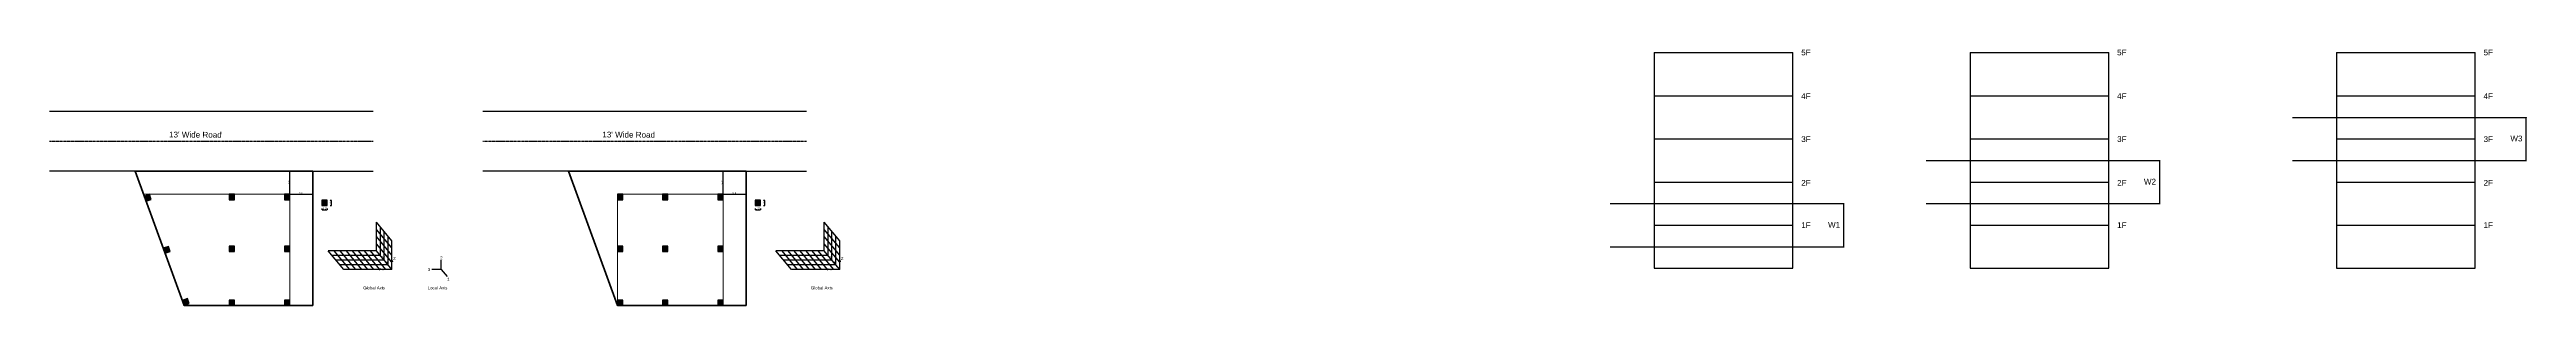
# Model space of a CAD drawing. Header units: inches. Extents: x 115570 to 265311, y 61168 to 314550.
# Drawn here: x 171036 to 177470, y 72385 to 73049 of the extents above; entities that cross this region are included whole.
import ezdxf

# ---------------------------------------------------------------- set-up
doc = ezdxf.new("R2010")
doc.units = ezdxf.units.IN
doc.header["$MEASUREMENT"] = 0
doc.linetypes.add('ACAD_ISO08W100', pattern=[36, 24, -3, 6, -3])
doc.layers.get('0').update_dxf_attribs({"lineweight": 25})
doc.layers.add('0 wall', color=7, linetype='Continuous', lineweight=40)
doc.layers.add('CL', color=4, linetype='ACAD_ISO08W100', transparency=0.5)
doc.layers.add('site plan line', color=5, linetype='Continuous', lineweight=35, transparency=0.45)
doc.styles.add('arial.', font='arial.ttf')
doc.styles.get("Standard").update_dxf_attribs({"font": 'arial.ttf'})
doc.dimstyles.new('boundary wall dimension line', dxfattribs={"dimscale": 0, "dimtxt": 4, "dimasz": 1, "dimexe": 0.5, "dimexo": 3, "dimgap": 1, "dimtad": 1, "dimdec": 0, "dimrnd": 0.25, "dimzin": 3, "dimdsep": 46, "dimlunit": 4, "dimtxsty": 'arial.', "dimblk": 'DOT', "dimcen": 3, "dimdle": 6, "dimclrd": 4, "dimclre": 256, "dimclrt": 7, "dimazin": 0, "dimtfac": 1, "dimtdec": 0, "dimtix": 1, "dimtmove": 2, "dimatfit": 3, "dimfxl": 3, "dimfxlon": 1, "dimtolj": 1, "dimtzin": 0, "dimlwd": -1, "dimlwe": -1, "dimarcsym": 0})

# ---------------------------------------------------------------- blocks, each defined once
blk = doc.blocks.new('_Dot')
at = {"color": 0, "linetype": 'ByBlock', "lineweight": -2}
blk.add_line((-0.5, 0), (-1, 0), dxfattribs=at)
at = {"color": 0, "linetype": 'ByBlock', "const_width": 0.5}
blk.add_lwpolyline([(-0.25, 0, 1), (0.25, 0, 1)], format="xyb", close=True, dxfattribs=at)
blk = doc.blocks.new('*D318')
at = {"transparency": 16777216}
for p, q in [((171659.9, 72733.2), (171660.4, 72733.2)), ((171659.9, 72673.2), (171660.4, 72673.2))]:
    blk.add_line(p, q, dxfattribs=at)
at = {"color": 4, "transparency": 16777216}
blk.add_line((171659.9, 72674.2), (171659.9, 72732.2), dxfattribs=at)
at = {"layer": 'Defpoints', "color": 0, "transparency": 16777216}
for p in [(171659.9, 72733.2), (171659.9, 72733.2), (171659.9, 72673.2)]:
    blk.add_point(p, dxfattribs=at)
at = {"color": 4, "transparency": 16777216}
for p, rotation in [((171659.9, 72733.2), 90), ((171659.9, 72673.2), 270)]:
    blk.add_blockref('_Dot', p, dxfattribs=dict(at, rotation=rotation))
at = {"color": 7, "transparency": 16777216, "insert": (171656.9, 72703.2), "char_height": 4, "attachment_point": 5, "rotation": 90, "style": 'arial.'}
blk.add_mtext('\\A1;5\'-0"', dxfattribs=at)
blk = doc.blocks.new('*D319')
at = {"transparency": 16777216}
for p, q in [((171659.9, 72673.2), (171659.9, 72672.7)), ((171719.9, 72673.2), (171719.9, 72673.7))]:
    blk.add_line(p, q, dxfattribs=at)
at = {"color": 4, "transparency": 16777216}
blk.add_line((171660.9, 72673.2), (171718.9, 72673.2), dxfattribs=at)
at = {"layer": 'Defpoints', "color": 0, "transparency": 16777216}
for p in [(171659.9, 72673.2), (171719.9, 72673.2), (171719.9, 72673.2)]:
    blk.add_point(p, dxfattribs=at)
at = {"color": 4, "transparency": 16777216, "rotation": 180}
blk.add_blockref('_Dot', (171659.9, 72673.2), dxfattribs=at)
at = {"color": 4, "transparency": 16777216}
blk.add_blockref('_Dot', (171719.9, 72673.2), dxfattribs=at)
at = {"color": 7, "transparency": 16777216, "insert": (171689.9, 72676.3), "char_height": 4, "attachment_point": 5, "style": 'arial.'}
blk.add_mtext('\\A1;5\'-0"', dxfattribs=at)
blk = doc.blocks.new('*D324')
at = {"transparency": 16777216}
for p, q in [((172785.6, 72733.2), (172786.1, 72733.2)), ((172785.6, 72673.2), (172786.1, 72673.2))]:
    blk.add_line(p, q, dxfattribs=at)
at = {"color": 4, "transparency": 16777216}
blk.add_line((172785.6, 72674.2), (172785.6, 72732.2), dxfattribs=at)
at = {"layer": 'Defpoints', "color": 0, "transparency": 16777216}
for p in [(172785.6, 72733.2), (172785.6, 72733.2), (172785.6, 72673.2)]:
    blk.add_point(p, dxfattribs=at)
at = {"color": 4, "transparency": 16777216}
for p, rotation in [((172785.6, 72733.2), 90), ((172785.6, 72673.2), 270)]:
    blk.add_blockref('_Dot', p, dxfattribs=dict(at, rotation=rotation))
at = {"color": 7, "transparency": 16777216, "insert": (172782.6, 72703.2), "char_height": 4, "attachment_point": 5, "rotation": 90, "style": 'arial.'}
blk.add_mtext('\\A1;5\'-0"', dxfattribs=at)
blk = doc.blocks.new('*D325')
at = {"transparency": 16777216}
for p, q in [((172785.6, 72673.2), (172785.6, 72672.7)), ((172845.6, 72673.2), (172845.6, 72673.7))]:
    blk.add_line(p, q, dxfattribs=at)
at = {"color": 4, "transparency": 16777216}
blk.add_line((172786.6, 72673.2), (172844.6, 72673.2), dxfattribs=at)
at = {"layer": 'Defpoints', "color": 0, "transparency": 16777216}
for p in [(172785.6, 72673.2), (172845.6, 72673.2), (172845.6, 72673.2)]:
    blk.add_point(p, dxfattribs=at)
at = {"color": 4, "transparency": 16777216, "rotation": 180}
blk.add_blockref('_Dot', (172785.6, 72673.2), dxfattribs=at)
at = {"color": 4, "transparency": 16777216}
blk.add_blockref('_Dot', (172845.6, 72673.2), dxfattribs=at)
at = {"color": 7, "transparency": 16777216, "insert": (172815.6, 72676.3), "char_height": 4, "attachment_point": 5, "style": 'arial.'}
blk.add_mtext('\\A1;5\'-0"', dxfattribs=at)

msp = doc.modelspace()

# ---------------------------------------------------------------- hatches: boundary and pattern name
at = {"layer": '0 wall', "transparency": 33554559}
h = msp.add_hatch(color=256, dxfattribs=at)
h.dxf.hatch_style = 1
h.paths.add_polyline_path([(171286.69, 72655.27), (171299.85, 72660.06), (171295.06, 72673.21), (171281.91, 72668.42)])
h = msp.add_hatch(color=256, dxfattribs=at)
h.dxf.hatch_style = 1
h.paths.add_polyline_path([(171515.91, 72673.21), (171501.91, 72673.21), (171501.91, 72659.21), (171515.91, 72659.21)])
h = msp.add_hatch(color=256, dxfattribs=at)
h.dxf.hatch_style = 1
h.paths.add_polyline_path([(171659.91, 72673.21), (171645.91, 72673.21), (171645.91, 72659.21), (171659.91, 72659.21)])
h = msp.add_hatch(color=256, dxfattribs=at)
h.dxf.hatch_style = 1
h.paths.add_polyline_path([(171757.07, 72658.04), (171743.07, 72658.04), (171743.07, 72644.04), (171757.07, 72644.04)])
h = msp.add_hatch(color=256, dxfattribs=at)
h.dxf.hatch_style = 1
h.paths.add_polyline_path([(172524.9, 72673.21), (172510.9, 72673.21), (172510.9, 72659.21), (172524.9, 72659.21)])
h = msp.add_hatch(color=256, dxfattribs=at)
h.dxf.hatch_style = 1
h.paths.add_polyline_path([(172641.62, 72673.21), (172627.62, 72673.21), (172627.62, 72659.21), (172641.62, 72659.21)])
h = msp.add_hatch(color=256, dxfattribs=at)
h.dxf.hatch_style = 1
h.paths.add_polyline_path([(172785.62, 72673.21), (172771.62, 72673.21), (172771.62, 72659.21), (172785.62, 72659.21)])
h = msp.add_hatch(color=256, dxfattribs=at)
h.dxf.hatch_style = 1
h.paths.add_polyline_path([(172882.78, 72658.04), (172868.78, 72658.04), (172868.78, 72644.04), (172882.78, 72644.04)])
h = msp.add_hatch(color=256, dxfattribs=at)
h.dxf.hatch_style = 1
h.paths.add_polyline_path([(171335.95, 72519.95), (171349.1, 72524.74), (171344.31, 72537.9), (171331.16, 72533.11)])
h = msp.add_hatch(color=256, dxfattribs=at)
h.dxf.hatch_style = 1
h.paths.add_polyline_path([(171515.91, 72538.32), (171501.91, 72538.32), (171501.91, 72524.32), (171515.91, 72524.32)])
h = msp.add_hatch(color=256, dxfattribs=at)
h.dxf.hatch_style = 1
h.paths.add_polyline_path([(171659.91, 72538.32), (171645.91, 72538.32), (171645.91, 72524.32), (171659.91, 72524.32)])
h = msp.add_hatch(color=256, dxfattribs=at)
h.dxf.hatch_style = 1
h.paths.add_polyline_path([(172524.9, 72538.32), (172510.9, 72538.32), (172510.9, 72524.32), (172524.9, 72524.32)])
h = msp.add_hatch(color=256, dxfattribs=at)
h.dxf.hatch_style = 1
h.paths.add_polyline_path([(172641.62, 72538.32), (172627.62, 72538.32), (172627.62, 72524.32), (172641.62, 72524.32)])
h = msp.add_hatch(color=256, dxfattribs=at)
h.dxf.hatch_style = 1
h.paths.add_polyline_path([(172785.62, 72538.32), (172771.62, 72538.32), (172771.62, 72524.32), (172785.62, 72524.32)])
h = msp.add_hatch(color=256, dxfattribs=at)
h.dxf.hatch_style = 1
h.paths.add_polyline_path([(171385.2, 72384.64), (171398.35, 72389.42), (171393.56, 72402.58), (171380.41, 72397.79)])
h = msp.add_hatch(color=256, dxfattribs=at)
h.dxf.hatch_style = 1
h.paths.add_polyline_path([(171515.91, 72398.64), (171501.91, 72398.64), (171501.91, 72384.64), (171515.91, 72384.64)])
h = msp.add_hatch(color=256, dxfattribs=at)
h.dxf.hatch_style = 1
h.paths.add_polyline_path([(171659.91, 72398.64), (171645.91, 72398.64), (171645.91, 72384.64), (171659.91, 72384.64)])
h = msp.add_hatch(color=256, dxfattribs=at)
h.dxf.hatch_style = 1
h.paths.add_polyline_path([(172524.9, 72398.64), (172510.9, 72398.64), (172510.9, 72384.64), (172524.9, 72384.64)])
h = msp.add_hatch(color=256, dxfattribs=at)
h.dxf.hatch_style = 1
h.paths.add_polyline_path([(172641.62, 72398.64), (172627.62, 72398.64), (172627.62, 72384.64), (172641.62, 72384.64)])
h = msp.add_hatch(color=256, dxfattribs=at)
h.dxf.hatch_style = 1
h.paths.add_polyline_path([(172785.62, 72398.64), (172771.62, 72398.64), (172771.62, 72384.64), (172785.62, 72384.64)])

# ---------------------------------------------------------------- linework, layer by layer
for p, q in [((175204.42, 73041.07), (175204.42, 72929.07)), ((175204.42, 73041.07), (175564.42, 73041.07)), ((175564.42, 72929.07), (175564.42, 73041.07)), ((176025.03, 73041.07), (176025.03, 72929.07)), ((176025.03, 73041.07), (176385.03, 73041.07)), ((176385.03, 72929.07), (176385.03, 73041.07)), ((176977.01, 73041.07), (176977.01, 72929.07)), ((176977.01, 73041.07), (177337.01, 73041.07)), ((177337.01, 72929.07), (177337.01, 73041.07)), ((175204.42, 72929.07), (175204.42, 72817.07)), ((175204.42, 72929.07), (175564.42, 72929.07)), ((175204.42, 72929.07), (175564.42, 72929.07)), ((175564.42, 72817.07), (175564.42, 72929.07)), ((176025.03, 72929.07), (176025.03, 72817.07)), ((176025.03, 72929.07), (176385.03, 72929.07)), ((176025.03, 72929.07), (176385.03, 72929.07)), ((176385.03, 72817.07), (176385.03, 72929.07)), ((176977.01, 72929.07), (176977.01, 72817.07)), ((176977.01, 72929.07), (177337.01, 72929.07)), ((176977.01, 72929.07), (177337.01, 72929.07)), ((177337.01, 72817.07), (177337.01, 72929.07)), ((171035.53, 72889.21), (171875.91, 72889.21)), ((172161.24, 72889.21), (173001.62, 72889.21)), ((177469.81, 72873.07), (177470.31, 72873.07)), ((175204.42, 72817.07), (175204.42, 72705.07)), ((175204.42, 72817.07), (175564.42, 72817.07)), ((175204.42, 72817.07), (175564.42, 72817.07)), ((175564.42, 72705.07), (175564.42, 72817.07)), ((176025.03, 72817.07), (176025.03, 72705.07)), ((176025.03, 72817.07), (176385.03, 72817.07)), ((176025.03, 72817.07), (176385.03, 72817.07)), ((176385.03, 72705.07), (176385.03, 72817.07)), ((176977.01, 72817.07), (176977.01, 72705.07)), ((176977.01, 72817.07), (177337.01, 72817.07)), ((176977.01, 72817.07), (177337.01, 72817.07)), ((177337.01, 72705.07), (177337.01, 72817.07)), ((171258.32, 72733.21), (171035.53, 72733.21)), ((171719.91, 72733.21), (171875.91, 72733.21)), ((172384.03, 72733.21), (172161.24, 72733.21)), ((172845.62, 72733.21), (173001.62, 72733.21)), ((176517.84, 72761.07), (176518.34, 72761.07)), ((177469.81, 72761.07), (177470.31, 72761.07)), ((175204.42, 72705.07), (175204.42, 72593.07)), ((175204.42, 72705.07), (175564.42, 72705.07)), ((175204.42, 72705.07), (175564.42, 72705.07)), ((175564.42, 72593.07), (175564.42, 72705.07)), ((175697.23, 72649.07), (175697.73, 72649.07)), ((176025.03, 72705.07), (176025.03, 72593.07)), ((176025.03, 72705.07), (176385.03, 72705.07)), ((176025.03, 72705.07), (176385.03, 72705.07)), ((176385.03, 72593.07), (176385.03, 72705.07)), ((176517.84, 72649.07), (176518.34, 72649.07)), ((176977.01, 72705.07), (176977.01, 72593.07)), ((176977.01, 72705.07), (177337.01, 72705.07)), ((176977.01, 72705.07), (177337.01, 72705.07)), ((177337.01, 72593.07), (177337.01, 72705.07)), ((175204.42, 72593.07), (175204.42, 72481.07)), ((175204.42, 72593.07), (175564.42, 72593.07)), ((175204.42, 72593.07), (175564.42, 72593.07)), ((175564.42, 72481.07), (175564.42, 72593.07)), ((176025.03, 72593.07), (176025.03, 72481.07)), ((176025.03, 72593.07), (176385.03, 72593.07)), ((176025.03, 72593.07), (176385.03, 72593.07)), ((176385.03, 72481.07), (176385.03, 72593.07)), ((176977.01, 72593.07), (176977.01, 72481.07)), ((176977.01, 72593.07), (177337.01, 72593.07)), ((176977.01, 72593.07), (177337.01, 72593.07)), ((177337.01, 72481.07), (177337.01, 72593.07)), ((175697.23, 72537.07), (175697.73, 72537.07)), ((175204.42, 72481.07), (175564.42, 72481.07)), ((176025.03, 72481.07), (176385.03, 72481.07)), ((176977.01, 72481.07), (177337.01, 72481.07))]:
    msp.add_line(p, q)
at = {"color": 3}
for p, q in [((176862.44, 72873.07), (177469.81, 72873.07)), ((176862.44, 72761.07), (177469.81, 72761.07)), ((171925.19, 72478.13), (171901.19, 72478.13)), ((172053.07, 72478.13), (172068.49, 72459.74)), ((173088.34, 72478.13), (173064.34, 72478.13))]:
    msp.add_line(p, q, dxfattribs=at)
at = {"color": 4}
for p, q in [((177469.81, 72762.07), (177469.81, 72872.07)), ((176517.84, 72650.07), (176517.84, 72760.07)), ((175697.23, 72538.07), (175697.23, 72648.07))]:
    msp.add_line(p, q, dxfattribs=at)
at = {"color": 2}
for p, q in [((175910.46, 72761.07), (176517.84, 72761.07)), ((175910.46, 72649.07), (176517.84, 72649.07)), ((172053.07, 72478.13), (172053.07, 72502.13))]:
    msp.add_line(p, q, dxfattribs=at)
at = {"color": 1}
for p, q in [((175089.86, 72649.07), (175697.23, 72649.07)), ((175089.86, 72537.07), (175697.23, 72537.07)), ((171925.19, 72478.13), (171909.76, 72496.51)), ((172053.07, 72478.13), (172029.07, 72478.13)), ((173088.34, 72478.13), (173072.91, 72496.51))]:
    msp.add_line(p, q, dxfattribs=at)
at = {"transparency": 33554483}
for p, q in [((171884.91, 72526.13), (171884.91, 72600.8)), ((171894.98, 72514.13), (171894.98, 72588.8)), ((173048.06, 72526.13), (173048.06, 72600.8)), ((173058.13, 72514.13), (173058.13, 72588.8)), ((171799.87, 72478.13), (171759.6, 72526.13)), ((171884.91, 72526.13), (171759.6, 72526.13)), ((171815.54, 72478.13), (171775.26, 72526.13)), ((171831.2, 72478.13), (171790.93, 72526.13)), ((171846.87, 72478.13), (171806.59, 72526.13)), ((171862.53, 72478.13), (171822.25, 72526.13)), ((171878.2, 72478.13), (171837.92, 72526.13)), ((171893.86, 72478.13), (171853.58, 72526.13)), ((171909.53, 72478.13), (171869.25, 72526.13)), ((171925.19, 72534.13), (171884.91, 72582.13)), ((171925.19, 72515.47), (171884.91, 72563.47)), ((171925.19, 72496.8), (171884.91, 72544.8)), ((171905.05, 72502.13), (171905.05, 72576.8)), ((171915.12, 72490.13), (171915.12, 72564.8)), ((173048.06, 72526.13), (172922.75, 72526.13)), ((172963.02, 72478.13), (172922.75, 72526.13)), ((172978.69, 72478.13), (172938.41, 72526.13)), ((172994.35, 72478.13), (172954.08, 72526.13)), ((173010.02, 72478.13), (172969.74, 72526.13)), ((173025.68, 72478.13), (172985.41, 72526.13)), ((173041.35, 72478.13), (173001.07, 72526.13)), ((173057.01, 72478.13), (173016.73, 72526.13)), ((173072.68, 72478.13), (173032.4, 72526.13)), ((173088.34, 72534.13), (173048.06, 72582.13)), ((173088.34, 72515.47), (173048.06, 72563.47)), ((173088.34, 72496.8), (173048.06, 72544.8)), ((173068.2, 72502.13), (173068.2, 72576.8)), ((173078.27, 72490.13), (173078.27, 72564.8)), ((171894.98, 72514.13), (171769.66, 72514.13)), ((171894.98, 72514.13), (171769.66, 72514.13)), ((171905.05, 72502.13), (171779.73, 72502.13)), ((171915.12, 72490.13), (171789.8, 72490.13)), ((173058.13, 72514.13), (172932.81, 72514.13)), ((173058.13, 72514.13), (172932.81, 72514.13)), ((173068.2, 72502.13), (172942.88, 72502.13)), ((173078.27, 72490.13), (172952.95, 72490.13))]:
    msp.add_line(p, q, dxfattribs=at)
at = {"transparency": 33554636}
for p, q in [((171925.19, 72552.8), (171884.91, 72600.8)), ((173088.34, 72552.8), (173048.06, 72600.8)), ((171909.76, 72496.51), (171884.91, 72526.13)), ((171925.19, 72502.13), (171925.19, 72552.8)), ((173072.91, 72496.51), (173048.06, 72526.13)), ((173088.34, 72502.13), (173088.34, 72552.8)), ((171901.19, 72478.13), (171799.87, 72478.13)), ((173064.34, 72478.13), (172963.02, 72478.13))]:
    msp.add_line(p, q, dxfattribs=at)
at = {"color": 5}
for p, q in [((171925.19, 72478.13), (171925.19, 72502.13)), ((173088.34, 72478.13), (173088.34, 72502.13))]:
    msp.add_line(p, q, dxfattribs=at)
for points in [[(171286.69, 72655.27), (171299.85, 72660.06), (171295.06, 72673.21), (171281.91, 72668.42)], [(171501.91, 72659.21), (171515.91, 72659.21), (171515.91, 72673.21), (171501.91, 72673.21)], [(171645.91, 72659.21), (171659.91, 72659.21), (171659.91, 72673.21), (171645.91, 72673.21)], [(171743.07, 72644.04), (171757.07, 72644.04), (171757.07, 72658.04), (171743.07, 72658.04)], [(172510.9, 72659.21), (172524.9, 72659.21), (172524.9, 72673.21), (172510.9, 72673.21)], [(172627.62, 72659.21), (172641.62, 72659.21), (172641.62, 72673.21), (172627.62, 72673.21)], [(172771.62, 72659.21), (172785.62, 72659.21), (172785.62, 72673.21), (172771.62, 72673.21)], [(172868.78, 72644.04), (172882.78, 72644.04), (172882.78, 72658.04), (172868.78, 72658.04)], [(171335.95, 72519.95), (171349.1, 72524.74), (171344.31, 72537.9), (171331.16, 72533.11)], [(171501.91, 72524.32), (171515.91, 72524.32), (171515.91, 72538.32), (171501.91, 72538.32)], [(171645.91, 72524.32), (171659.91, 72524.32), (171659.91, 72538.32), (171645.91, 72538.32)], [(172510.9, 72524.32), (172524.9, 72524.32), (172524.9, 72538.32), (172510.9, 72538.32)], [(172627.62, 72524.32), (172641.62, 72524.32), (172641.62, 72538.32), (172627.62, 72538.32)], [(172771.62, 72524.32), (172785.62, 72524.32), (172785.62, 72538.32), (172771.62, 72538.32)], [(171385.2, 72384.64), (171398.35, 72389.42), (171393.56, 72402.58), (171380.41, 72397.79)], [(171501.91, 72384.64), (171515.91, 72384.64), (171515.91, 72398.64), (171501.91, 72398.64)], [(171645.91, 72384.64), (171659.91, 72384.64), (171659.91, 72398.64), (171645.91, 72398.64)], [(172510.9, 72384.64), (172524.9, 72384.64), (172524.9, 72398.64), (172510.9, 72398.64)], [(172627.62, 72384.64), (172641.62, 72384.64), (172641.62, 72398.64), (172627.62, 72398.64)], [(172771.62, 72384.64), (172785.62, 72384.64), (172785.62, 72398.64), (172771.62, 72398.64)]]:
    msp.add_lwpolyline(points, close=True)
at = {"color": 3}
for points in [[(171904.17, 72477.51), (171901.19, 72478.13), (171904.17, 72478.75)], [(173067.32, 72477.51), (173064.34, 72478.13), (173067.32, 72478.75)]]:
    msp.add_lwpolyline(points, dxfattribs=at)
at = {"color": 1}
for points in [[(171912.51, 72496.03), (171909.76, 72496.51), (171909.76, 72493.73)], [(173075.66, 72496.03), (173072.91, 72496.51), (173072.91, 72493.73)]]:
    msp.add_lwpolyline(points, dxfattribs=at)
at = {"color": 5}
for points in [[(171923.68, 72498.07), (171925.19, 72502.13), (171926.71, 72498.07)], [(173086.83, 72498.07), (173088.34, 72502.13), (173089.86, 72498.07)]]:
    msp.add_lwpolyline(points, dxfattribs=at)
at = {"layer": '0 wall', "lineweight": 15}
for points in [[(171280.16, 72673.21), (171385.2, 72384.64), (171659.91, 72384.64), (171659.91, 72673.21)], [(172510.9, 72673.21), (172510.9, 72384.64), (172785.62, 72384.64), (172785.62, 72673.21)]]:
    msp.add_lwpolyline(points, close=True, dxfattribs=at)
at = {"layer": 'CL', "ltscale": 0.02, "transparency": 33554559}
for p, q in [((171035.53, 72811.21), (171875.91, 72811.21)), ((172161.24, 72811.21), (173001.62, 72811.21))]:
    msp.add_line(p, q, dxfattribs=at)
at = {"layer": 'site plan line'}
for points in [[(171719.91, 72384.64), (171385.2, 72384.64), (171258.32, 72733.21), (171719.91, 72733.21)], [(172845.62, 72384.64), (172510.9, 72384.64), (172384.03, 72733.21), (172845.62, 72733.21)]]:
    msp.add_lwpolyline(points, close=True, dxfattribs=at)

# ---------------------------------------------------------------- block references
at = {"color": 4}
for p, rotation in [((177469.81, 72873.07), 90), ((176517.84, 72761.07), 90), ((177469.81, 72761.07), 270), ((175697.23, 72649.07), 90), ((176517.84, 72649.07), 270), ((175697.23, 72537.07), 270)]:
    msp.add_blockref('_Dot', p, dxfattribs=dict(at, rotation=rotation))

# ---------------------------------------------------------------- texts
at = {"attachment_point": 1, "rotation": 359.690975}
for s, insert, char_height, width in [('5F', (175586.32, 73049.09), 15, 254.7349), ('5F', (176406.92, 73049.09), 15, 254.7349), ('5F', (177358.9, 73049.09), 15, 254.7349), ('4F', (175586.32, 72935.75), 15, 254.7349), ('4F', (176406.92, 72935.75), 15, 254.7349), ('4F', (177358.9, 72935.75), 15, 254.7349), ("13' Wide Road", (171346.08, 72835.93), 15, 254.7349), ("13' Wide Road", (172471.79, 72835.93), 15, 254.7349), ('3F', (175586.32, 72824.1), 15, 254.7349), ('3F', (176406.92, 72824.1), 15, 254.7349), ('3F', (177358.9, 72824.1), 15, 254.7349), ('2F', (175586.32, 72710.48), 15, 254.7349), ('2F', (176406.92, 72710.48), 15, 254.7349), ('2F', (177358.9, 72710.48), 15, 254.7349), ('1F', (175586.32, 72600.8), 15, 254.7349), ('1F', (176406.92, 72600.8), 15, 254.7349), ('1F', (177358.9, 72600.8), 15, 254.7349), ('Global Axis', (171850.4, 72434.4), 8, 63.0317), ('Local Axis', (172018.05, 72434.27), 8, 63.0317), ('Global Axis', (173013.55, 72434.4), 8, 63.0317)]:
    msp.add_mtext(s, dxfattribs=dict(at, insert=insert, char_height=char_height, width=width))
at = {"color": 7, "char_height": 4, "attachment_point": 5, "style": 'arial.'}
for s, insert in [('\\A1;{\\H3.75x;W3}', (177444.21, 72818.04)), ('\\A1;{\\H3.75x;W2}', (176492.23, 72706.04)), ('\\A1;{\\H3.75x;W1}', (175671.63, 72594.04))]:
    msp.add_mtext(s, dxfattribs=dict(at, insert=insert))
at = {"color": 3, "char_height": 8, "width": 26.965, "attachment_point": 3, "rotation": 0.309025}
for s, insert in [('Y', (171896.19, 72482.15)), ('1', (172074.52, 72456.66)), ('Y', (173059.34, 72482.15))]:
    msp.add_mtext(s, dxfattribs=dict(at, insert=insert))
at = {"color": 1, "char_height": 8, "width": 26.965, "rotation": 0.309025}
for s, insert, attachment_point in [('X', (171899.83, 72503.74), 7), ('3', (172024.07, 72482.15), 3), ('X', (173062.98, 72503.74), 7)]:
    msp.add_mtext(s, dxfattribs=dict(at, insert=insert, attachment_point=attachment_point))
at = {"color": 5, "char_height": 8, "width": 26.965, "attachment_point": 1, "rotation": 359.690975}
for insert in [(171928.18, 72510.72), (173091.33, 72510.72)]:
    msp.add_mtext('Z', dxfattribs=dict(at, insert=insert))
at = {"color": 2, "insert": (172056.54, 72511.99), "char_height": 8, "width": 26.965, "attachment_point": 3, "rotation": 0.309025}
msp.add_mtext('2', dxfattribs=at)

# ---------------------------------------------------------------- dimensions: what is measured, and where the dimension line sits
for base, p1, p2, picture, middle in [((171659.91, 72733.21), (171659.91, 72673.21), (171659.91, 72733.21), '*D318', (171656.87, 72703.21)), ((172785.62, 72733.21), (172785.62, 72673.21), (172785.62, 72733.21), '*D324', (172782.57, 72703.21))]:
    dim = msp.add_linear_dim(base=base, p1=p1, p2=p2, angle=90, dimstyle='boundary wall dimension line', override={"dimscale": 1})
    dim.commit()
    dim.dimension.update_dxf_attribs({"geometry": picture, "text_midpoint": middle})
for base, p1, p2, picture, middle in [((171719.91, 72673.21), (171659.91, 72673.21), (171719.91, 72673.21), '*D319', (171689.91, 72676.25)), ((172845.62, 72673.21), (172785.62, 72673.21), (172845.62, 72673.21), '*D325', (172815.62, 72676.25))]:
    dim = msp.add_linear_dim(base=base, p1=p1, p2=p2, dimstyle='boundary wall dimension line', override={"dimscale": 1})
    dim.commit()
    dim.dimension.update_dxf_attribs({"geometry": picture, "text_midpoint": middle})
for base, p1, p2 in [((171767.96, 72658.04), (171757.07, 72644.04), (171757.07, 72658.04)), ((172893.67, 72658.04), (172882.78, 72644.04), (172882.78, 72658.04))]:
    msp.add_linear_dim(base=base, p1=p1, p2=p2, angle=90, dimstyle='boundary wall dimension line', override={"dimscale": 1}).render()
for base, p1, p2 in [((171757.07, 72633.22), (171743.07, 72644.04), (171757.07, 72644.04)), ((172882.78, 72633.22), (172868.78, 72644.04), (172882.78, 72644.04))]:
    msp.add_linear_dim(base=base, p1=p1, p2=p2, dimstyle='boundary wall dimension line', override={"dimscale": 1}).render()

doc.saveas('drawing.dxf')
